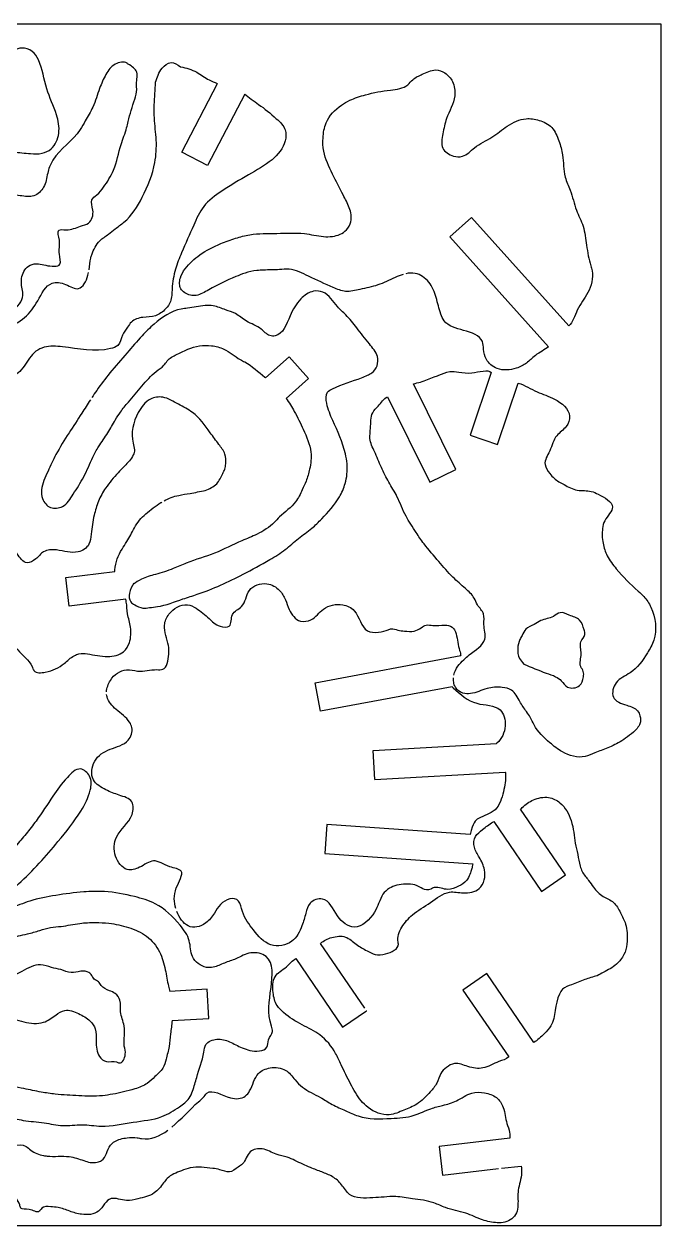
# Model space of a CAD drawing. Extents: x -72 to 71, y 182 to 315.
# Drawn here: x 0.6 to 70.8, y 182.3 to 314.8 of the extents above; entities that cross this region are included whole.
import ezdxf

# ---------------------------------------------------------------- set-up
doc = ezdxf.new("R2010")
doc.units = 0
doc.layers.get('0').update_dxf_attribs({"linetype": 'CONTINUOUS'})

msp = doc.modelspace()

# ---------------------------------------------------------------- linework, layer by layer
for p, q in [((-72.36, 314.79), (70.8, 314.79)), ((70.8, 314.79), (70.8, 182.29)), ((70.8, 182.29), (-72.36, 182.29))]:
    msp.add_line(p, q)
at = {"linetype": 'BYBLOCK'}
for p, q in [((12.1, 310.36), (12.1, 310.37)), ((18.01, 300.67), (21.94, 308.22)), ((24.94, 307.04), (20.85, 299.19)), ((20.85, 299.19), (18.01, 300.67)), ((47.55, 291.32), (49.93, 293.46)), ((49.93, 293.46), (60.66, 281.5)), ((47.55, 291.32), (58.42, 279.21)), ((29.84, 278.11), (27.23, 275.79)), ((31.96, 275.72), (29.84, 278.11)), ((29.49, 273.52), (31.96, 275.72)), ((52.1, 276.38), (49.78, 269.45)), ((48.2, 265.69), (43.54, 275.12)), ((52.81, 268.43), (55.08, 275.21)), ((40.67, 273.7), (45.33, 264.27)), ((49.78, 269.45), (52.81, 268.43)), ((45.33, 264.27), (48.2, 265.69)), ((5.23, 253.79), (10.61, 254.45)), ((5.61, 250.61), (5.23, 253.79)), ((11.83, 251.37), (5.61, 250.61)), ((32.7, 242.18), (48.75, 245.16)), ((33.28, 239.03), (32.7, 242.18)), ((47.78, 241.72), (33.28, 239.03)), ((39.1, 234.7), (52.68, 235.48)), ((39.28, 231.51), (39.1, 234.7)), ((39.28, 231.51), (53.65, 232.33)), ((60.29, 220.99), (55.33, 228.24)), ((52.38, 226.88), (57.64, 219.18)), ((33.99, 226.55), (33.77, 223.35)), ((49.77, 225.46), (33.99, 226.55)), ((33.77, 223.35), (50.06, 222.23)), ((57.64, 219.18), (60.29, 220.99)), ((38.17, 206.31), (33.29, 213.44)), ((30.57, 211.76), (35.73, 204.21)), ((51.63, 210.11), (48.98, 208.3)), ((56.81, 202.52), (51.63, 210.11)), ((20.8, 208.38), (16.68, 208.14)), ((20.99, 205.18), (20.8, 208.38)), ((48.98, 208.3), (54.03, 200.92)), ((35.73, 204.21), (38.37, 206.01)), ((38.37, 206.01), (38.33, 206.06)), ((16.94, 204.95), (20.99, 205.18)), ((54.16, 191.98), (46.36, 191.06)), ((46.36, 191.06), (46.73, 187.88)), ((46.73, 187.88), (52.9, 188.61)), ((53.23, 188.65), (55.4, 188.9))]:
    msp.add_line(p, q, dxfattribs=at)
for points, knots in [([(-8.57, 301.91), (-8.49, 301.25), (-8.38, 300.25), (-8.42, 298.96), (-8.36, 297.89), (-8.9, 296.95), (-9.7, 296.09), (-10.88, 295.56), (-12.66, 295.09), (-14.49, 294.38), (-17.51, 293.8), (-20.85, 293.11), (-24.35, 293.59), (-26.53, 293.56), (-28.18, 293.3), (-28.49, 291.85), (-27.62, 290.57), (-25.96, 290.64), (-24.25, 290.32), (-22.19, 290.52), (-19.85, 290.67), (-17.2, 291.01), (-14.8, 291.5), (-12.28, 292.09), (-9.97, 292.67), (-7.65, 293.59), (-5.92, 294.92), (-4.86, 296.86), (-4.86, 298.64), (-4.7, 300.02), (-4.01, 301.13), (-2.63, 300.75), (-1.5, 301), (-0.16, 300.6), (1.12, 300.52), (2.57, 300.43), (3.93, 301.07), (4.66, 302.8), (4.21, 305.15), (2.92, 307.67), (2.63, 310.2), (1.61, 311.89), (0.15, 312.34), (-1.37, 311.38), (-3.18, 310.35), (-4.78, 308.46), (-7, 309.24), (-7.66, 311.07), (-9.14, 312.45), (-11.19, 313.24), (-13.42, 313.87), (-17.25, 313.24), (-21.16, 312.15), (-24.54, 310.77), (-25.9, 310.19), (-26.3, 310.01)], [0, 0, 0, 0, 1.984951, 2.994854, 3.90404, 5.138984, 6.072577, 7.42752, 8.92679, 11.609801, 13.286635, 18.135135, 21.747542, 23.697309, 24.864438, 26.297922, 27.236513, 29.165642, 30.71612, 32.556296, 35.288335, 37.80732, 40.530214, 42.64155, 45.573828, 47.663741, 50.111632, 51.946871, 54.07945, 55.318583, 56.197475, 57.523657, 58.985144, 59.705939, 61.612382, 62.880146, 63.98016, 65.908163, 67.951945, 71.011629, 74.316475, 75.477459, 76.697137, 78.441311, 80.526602, 83.207873, 84.850553, 86.480824, 88.822952, 90.653361, 93.066505, 95.639725, 102.125599, 105.269165, 106.567622, 106.567622, 106.567622, 106.567622]), ([(12.1, 310.36), (12.06, 310.4), (11.71, 310.71), (10.44, 310.47), (9.58, 309.21), (8.85, 307.54), (8.35, 305.73), (7.45, 304.3), (6.33, 302.11), (4.17, 300.82), (3.17, 298.47), (3.06, 296.99), (1.92, 295.68), (0.48, 295.78), (-1.05, 296.1), (-1.39, 294.72), (-1.81, 293.69), (-2.63, 292.31), (-4.3, 292.65), (-5.57, 293.82), (-7.1, 292.47), (-7.06, 290.91), (-8.05, 289.5), (-9.29, 289.62), (-10.28, 290.13), (-11.13, 291.41), (-12.36, 290.52), (-13.26, 289.79), (-13.53, 288.63), (-14.55, 286.67), (-15.46, 289.25), (-16.87, 289.98), (-18.47, 289.98), (-19.44, 288.87), (-19.89, 287.79), (-20.61, 287.37), (-21.67, 287.27), (-22.4, 288.43), (-23.02, 289.39), (-24, 290.28), (-25.91, 289.12), (-25.35, 286.98), (-27.29, 285.84), (-28.36, 286.81), (-28.78, 287.85), (-29.67, 288.43), (-30.58, 288.39), (-31.16, 287.42), (-31.75, 286.29), (-32.25, 284.79), (-34.02, 284.27), (-34.66, 286.01), (-35.94, 286.98), (-37.49, 286.58), (-37.84, 285.17), (-38.12, 283.94), (-38.14, 282.8), (-39.26, 282.02), (-40.34, 283.11), (-41.07, 284.38), (-42.75, 284.42), (-43.67, 283.24), (-43.27, 281.86), (-43.11, 280.2), (-45.23, 279.39), (-46.62, 280.64), (-48.05, 281.81), (-49.07, 281.23), (-49.73, 280.25), (-49.28, 279.04), (-48.7, 277.93), (-48.99, 276.38), (-50.87, 276.45), (-52.09, 277.14), (-54.28, 277.33), (-54.23, 275.46), (-53.91, 274.41), (-53.43, 273.48), (-54.8, 271.15), (-56.84, 274.8), (-59.32, 272.66), (-58.21, 270.86), (-57.19, 269.06), (-58.82, 267.9), (-60.49, 269.24), (-63.05, 266.86), (-60.73, 265.4), (-61.01, 262.6), (-63.41, 263.65), (-65.67, 262.88), (-65.57, 260.1), (-63.74, 259.51), (-62.73, 257.37), (-64.8, 257.28), (-66.16, 257.55), (-67.83, 256.48), (-67.38, 254.39), (-65.7, 254.26), (-63.17, 253.04), (-66.74, 252.01), (-69.33, 251.25), (-68.22, 248.15), (-65.95, 248.31), (-65.86, 247.17), (-65.83, 246.7)], [0.504716, 0.504716, 0.504716, 0.504716, 0.67638, 1.97348, 3.509352, 5.202729, 7.409339, 9.111128, 10.238336, 14.750568, 16.100608, 17.723379, 19.181499, 20.671501, 22.046732, 22.903834, 24.342437, 25.714505, 27.052483, 28.824738, 30.115611, 32.005538, 33.511272, 34.513808, 35.380055, 36.949196, 38.034399, 39.237879, 40.395122, 41.776932, 43.929048, 45.303434, 46.710164, 48.298756, 49.404388, 50.116491, 50.716537, 52.402684, 53.529756, 54.365402, 56.00715, 58.427163, 60.014606, 61.089772, 62.265457, 63.400584, 64.026813, 64.75418, 66.53336, 68.033487, 69.262897, 70.880556, 72.708572, 73.609558, 75.176793, 76.516206, 77.579387, 78.392371, 79.938398, 81.235175, 82.780627, 84.071719, 85.048885, 87.031031, 88.156652, 90.898406, 92.167837, 93.101577, 94.013161, 95.521004, 96.530722, 97.893087, 99.225115, 101.175073, 102.587532, 104.504725, 105.190355, 106.053237, 107.515635, 110.892608, 112.685194, 114.489497, 116.737836, 117.516589, 119.637751, 121.894264, 124.38546, 125.900163, 128.304404, 129.994848, 132.398074, 134.159006, 135.897052, 136.87577, 139.164505, 140.379382, 142.076629, 143.896726, 145.383147, 148.292324, 150.443856, 153.078449, 154.710166, 155.887016, 155.887016, 155.887016, 155.887016]), ([(-41.92, 260.89), (-41.89, 260.9), (-41.39, 260.99), (-40.01, 261.69), (-38.54, 263.79), (-36.85, 265.87), (-34.89, 267.32), (-32.93, 267.76), (-30.96, 268.02), (-29.28, 267.31), (-27.76, 266.68), (-26.72, 267.44), (-26.46, 268.26), (-26.39, 269.25), (-27.42, 270.17), (-28.86, 270.41), (-30.96, 270.07), (-33.1, 271), (-35.35, 270.26), (-36.88, 270.08), (-38.47, 269.32), (-39.71, 267.61), (-41.38, 268.64), (-42.48, 269.18), (-42.68, 270.45), (-42.04, 271.81), (-40.49, 272.95), (-38.63, 273.41), (-37.24, 274.47), (-35.36, 275.17), (-32.97, 275.7), (-30.74, 277.08), (-28.3, 276.61), (-26.63, 278.14), (-24.9, 277.17), (-24.05, 276.12), (-22.69, 275.89), (-21.81, 276.8), (-21.37, 277.82), (-21.23, 279.2), (-19.6, 279.17), (-19.23, 278.07), (-18.69, 277.03), (-17.68, 277.18), (-16.43, 277.06), (-15.8, 278.57), (-15.76, 280.17), (-13.9, 280.66), (-13.39, 279.22), (-12.55, 277.94), (-11.04, 278.34), (-10.09, 279.32), (-10.83, 280.66), (-9.58, 282.07), (-8.21, 281.51), (-7.29, 280.83), (-6.13, 280.43), (-4.72, 280.88), (-4.88, 282.6), (-4.43, 283.63), (-4.28, 284.71), (-3.09, 284.68), (-2.27, 283.89), (-0.77, 282.8), (0.8, 284.53), (0.19, 286.15), (0.46, 287.52), (1.28, 288.32), (2.21, 288.39), (3.17, 288.13), (4.93, 287.9), (4.34, 289.67), (4.72, 290.65), (4.11, 292.27), (5.66, 291.97), (6.57, 292.48), (8.01, 292.78), (8.41, 294.16), (7.82, 295.38), (8.79, 296.01), (9.6, 297.05), (10.73, 298.87), (11.14, 301.22), (11.85, 302.94), (12.22, 304.65), (12.66, 306.01), (13.1, 307.35), (12.92, 308.33), (13.36, 309.54), (12.53, 310.12), (12.1, 310.37)], [425.855536, 425.855536, 425.855536, 425.855536, 425.922876, 427.38952, 430.333912, 433.455758, 435.455061, 437.469189, 439.430214, 441.239265, 442.995845, 443.806932, 444.775792, 445.515822, 446.63773, 448.461985, 449.765934, 452.982721, 454.911966, 456.682682, 457.553417, 460.28911, 461.339423, 462.986053, 463.674583, 464.957316, 467.277818, 469.175185, 470.648772, 472.447919, 475.126786, 478.012801, 479.930999, 482.146168, 483.656866, 485.211869, 486.193465, 487.328655, 488.621801, 489.669763, 490.921321, 492.050798, 492.994954, 494.048725, 494.777713, 496.602842, 497.889882, 499.440995, 500.412327, 502.081986, 503.414218, 504.533115, 505.595758, 507.413118, 508.374284, 509.721379, 510.898365, 511.959435, 513.487465, 515.199385, 515.588837, 516.473427, 517.832396, 519.273573, 521.234447, 522.734591, 524.30244, 525.096006, 526.023118, 526.84774, 528.414086, 529.498926, 531.046281, 532.160814, 532.962501, 534.60906, 535.547384, 537.054766, 538.201643, 538.959659, 540.09103, 542.273871, 545.227138, 547.16429, 547.853468, 550.447027, 551.537531, 551.921189, 553.433096, 554.750278, 554.750278, 554.750278, 554.750278]), ([(15.11, 308.37), (15.28, 308.91), (15.58, 309.8), (16.82, 310.8), (17.52, 310.32), (17.88, 310.08)], [0, 0, 0, 0, 1.698001, 2.861378, 4.016657, 4.016657, 4.016657, 4.016657]), ([(17.88, 310.08), (18.49, 309.93), (19.63, 309.65), (20.81, 308.65), (21.61, 308.38), (21.93, 308.22), (21.94, 308.22)], [0, 0, 0, 0, 1.870801, 3.493993, 4.458109, 4.490862, 4.490862, 4.490862, 4.490862]), ([(18.96, 284.88), (18.53, 285.06), (17.91, 285.31), (17.72, 286.19), (17.9, 287.34), (18.85, 288.41), (20.36, 289.68), (22.02, 290.5), (23.88, 291.18), (25.94, 291.73), (28.5, 291.65), (31.23, 291.86), (33.24, 291.33), (34.84, 291.33), (36.1, 291.81), (36.82, 293.14), (36.53, 294.59), (35.6, 296.23), (34.62, 298.28), (33.58, 300.34), (33.52, 302.31), (33.84, 304.23), (35.14, 305.64), (36.73, 306.52), (38.57, 307.12), (40.66, 307.51), (42.7, 307.68), (43.5, 308.82), (44.61, 309.27), (45.81, 309.9), (47.12, 309.44), (48.01, 308.41), (48.27, 306.46), (47.15, 304.68), (46.79, 302.78), (46.44, 301.03), (47.76, 300.17), (49.19, 300.08), (50.36, 301.42), (52.2, 302.19), (53.84, 303.64), (55.67, 304.5), (57.44, 304.23), (58.94, 303.51), (59.58, 301.92), (60.12, 300.11), (60.02, 298.16), (60.98, 296.26), (61.34, 294.36), (62.38, 292.47), (62.58, 290.33), (62.89, 288.69), (63.44, 286.99), (62.89, 285.1), (61.54, 283.51), (61.1, 281.9), (60.66, 281.5)], [0, 0, 0, 0, 1.291093, 1.837771, 2.526428, 4.756252, 5.843879, 8.478048, 10.219354, 11.818843, 14.825643, 17.845178, 19.97943, 20.969149, 22.650842, 23.692816, 25.241734, 26.810808, 29.3792, 32.102044, 33.551718, 35.239218, 37.827818, 38.897187, 40.728303, 43.535057, 45.51411, 46.309799, 47.524662, 49.071515, 50.133024, 51.408414, 52.984891, 55.668172, 57.376973, 58.96749, 60.425713, 61.431291, 63.065755, 65.310078, 67.395821, 69.614941, 71.055994, 72.66801, 74.33104, 75.946991, 78.392162, 79.959216, 82.247243, 84.151991, 86.305889, 88.614392, 89.170667, 91.632768, 93.894605, 95.782336, 95.782336, 95.782336, 95.782336]), ([(7.78, 287.68), (7.84, 288.14), (7.86, 288.68), (8.23, 289.8), (8.73, 290.87), (9.89, 291.54), (10.72, 292.28), (12.27, 293.31), (13.85, 295.86), (15.1, 298.96), (15.28, 301.99), (14.95, 304.09), (14.97, 306.22), (15.06, 307.54), (15.11, 308.37)], [120.349707, 120.349707, 120.349707, 120.349707, 121.703068, 122.088089, 123.857271, 125.069698, 126.011422, 127.202357, 130.626675, 134.704479, 137.171306, 139.613113, 141.055496, 143.567991, 143.567991, 143.567991, 143.567991]), ([(24.94, 307.04), (25.17, 306.91), (25.76, 306.39), (26.85, 305.7), (28.19, 304.59), (29.54, 303.3), (29.46, 301.39), (27.89, 299.56), (25.24, 298.12), (22.63, 296.58), (20.3, 294.88), (19.19, 292.29), (18.15, 290.01), (17.22, 287.7), (16.9, 285.88), (16.93, 284.29), (16.17, 283.26), (15.13, 282.46), (13.73, 282.54), (12.53, 282.16), (11.97, 281.26), (11.34, 280.5), (11.18, 279.3), (8.62, 278.52), (5.99, 279.15), (3.15, 279.36), (1.54, 278.6), (0.76, 277.07), (-0.68, 275.6), (-2.4, 275.5), (-3.99, 275.2), (-4.78, 273.7), (-5.04, 272.32), (-5.35, 270.69), (-6.29, 269.44), (-6.7, 267.84), (-6.15, 266.51), (-4.64, 266), (-4.99, 263.93), (-6.74, 263.65), (-8.17, 264.72), (-9.56, 265.8), (-10.91, 266.92), (-11.64, 268.27), (-11.78, 270.05), (-10.57, 271.43), (-11.17, 273.24), (-10.79, 274.6), (-10.69, 276.16), (-9.42, 276.65), (-7.86, 277.35), (-7.61, 279.08), (-6.3, 280.1), (-4.91, 280.59), (-3.14, 280.35), (-1.26, 281.25), (0.78, 282.26), (2.19, 284.21), (3.24, 286.5), (5.22, 286.2), (6.81, 285.14), (7.54, 286.56), (7.71, 287.29), (7.73, 287.39)], [14.257781, 14.257781, 14.257781, 14.257781, 15.001781, 16.026419, 18.525982, 20.100429, 21.302589, 23.82973, 26.905694, 30.352412, 32.988813, 35.322076, 38.619722, 40.568347, 42.739369, 44.186871, 45.138191, 46.496413, 47.89811, 49.26555, 49.96555, 51.019724, 52.235237, 53.11842, 58.409263, 60.444429, 61.440081, 63.538074, 65.451941, 67.243394, 68.596172, 70.024221, 71.888227, 72.929245, 74.929451, 76.47464, 77.696079, 78.839552, 80.758387, 81.772602, 83.611526, 85.811556, 87.153891, 88.820846, 90.292265, 92.231369, 93.66765, 95.560351, 96.519941, 98.019366, 99.15289, 101.546254, 102.450712, 104.015899, 105.852484, 107.618974, 110.159702, 112.49537, 114.992299, 116.48914, 117.980703, 119.768773, 120.057139, 120.057139, 120.057139, 120.057139]), ([(42.41, 287.19), (42.11, 287.1), (41.12, 286.7), (39.66, 285.93), (37.78, 285.6), (36.1, 285.13), (34.19, 285.96), (32.21, 286.85), (30.25, 287.86), (28.52, 287.68), (27.34, 287.69), (26.07, 287.61), (25.03, 287.39), (23.26, 286.66), (21.5, 285.86), (19.89, 284.82), (19.17, 284.87), (18.96, 284.88)], [132.233196, 132.233196, 132.233196, 132.233196, 133.137823, 135.235637, 137.251009, 138.851448, 140.280673, 143.268386, 145.555896, 146.610245, 148.390038, 149.113212, 150.440223, 151.539107, 154.855658, 156.37297, 156.985896, 156.985896, 156.985896, 156.985896]), ([(58.42, 279.21), (58.03, 278.89), (56.89, 278.33), (56.07, 277.36), (54.62, 276.67), (52.86, 276.51), (51.48, 277.65), (51.25, 278.83), (51.17, 280.38), (49.02, 281.06), (47.1, 281.53), (46.37, 283.15), (46.11, 284.64), (45.4, 286.4), (43.98, 287.4), (43.05, 287.34), (42.7, 287.26)], [110.001823, 110.001823, 110.001823, 110.001823, 111.494764, 112.781247, 114.049313, 116.167644, 117.718966, 118.896515, 119.718078, 122.126089, 124.509062, 125.343344, 127.23139, 129.12689, 130.889883, 131.939274, 131.939274, 131.939274, 131.939274]), ([(12.73, 253.15), (12.52, 252.81), (12.14, 252.19), (12.2, 251.13), (12.94, 250.69), (13.62, 250.33), (14.5, 250.47), (16.01, 250.61), (17.72, 251.3), (20.94, 252.28), (24.16, 253.75), (27.32, 255.52), (29.43, 256.76), (30.8, 258.12), (32.28, 259.08), (33.8, 260.61), (35.22, 262.17), (36, 263.95), (36.32, 265.57), (36.07, 268.01), (34.87, 270.53), (33.97, 272.62), (33.82, 274.15), (35.48, 275.07), (36.98, 275.45), (38.42, 276.04), (39.08, 276.37), (39.63, 277.09), (39.65, 278.4), (38.5, 279.68), (37.39, 281.21), (36.23, 282.62), (34.89, 283.8), (34.05, 285.28), (32.28, 285.45), (30.85, 284.4), (29.83, 282.59), (29.09, 280.33), (27.46, 280.41), (26.66, 281.44), (25.17, 281.86), (24.05, 282.91), (22.74, 283.27), (21.66, 283.78), (20.21, 283.76), (19.06, 283.5), (17.04, 283.29), (15.29, 282.1), (13.46, 280.28), (11.9, 278.42), (10.15, 276.48), (8.9, 274.81), (8.27, 273.88), (8.1, 273.62)], [0, 0, 0, 0, 1.197239, 2.181744, 2.720021, 3.678882, 4.430418, 5.292067, 8.245159, 9.899114, 15.402493, 18.771053, 20.798407, 22.690013, 24.550876, 26.059847, 29.154291, 30.782819, 31.829289, 34.074014, 38.001777, 40.003687, 41.219742, 41.891385, 45.318406, 46.013832, 46.547214, 47.530397, 48.550563, 50.188988, 52.452912, 54.31338, 55.609867, 57.879664, 58.896417, 60.557331, 62.765219, 65.512744, 66.09402, 67.288713, 69.126764, 70.592601, 71.758449, 73.178423, 74.087232, 76.03703, 76.736831, 80.154033, 82.00556, 84.51657, 87.430797, 89.830797, 90.780724, 90.780724, 90.780724, 90.780724]), ([(7.93, 273.36), (7.61, 272.87), (6.84, 271.65), (5.55, 269.66), (4.2, 267.57), (3.26, 265.45), (2.48, 263.85), (2.58, 262.33), (3.45, 261.26), (5.15, 261.5), (6.12, 263.11), (7.29, 264.87), (8.02, 266.73), (8.9, 268.37), (9.85, 269.65), (10.57, 270.98), (11.29, 272.12), (12.31, 273.34), (13.62, 274.83), (14.81, 276.32), (15.98, 277), (16.48, 277.87), (17.87, 278.59), (19.48, 279.37), (21.31, 279.37), (22.93, 278.99), (23.96, 278.02), (25.61, 277.21), (26.48, 276.45), (27.21, 275.81), (27.23, 275.79)], [91.091417, 91.091417, 91.091417, 91.091417, 92.829451, 95.436218, 98.217359, 100.256966, 102.433886, 103.382237, 104.717994, 106.014532, 107.826195, 110.04488, 112.446129, 113.760321, 115.613826, 117.231678, 118.276942, 119.668148, 121.982028, 124.248471, 125.332022, 125.932022, 127.198669, 129.881432, 131.20595, 132.613436, 134.772592, 135.325274, 138.113011, 138.20616, 138.20616, 138.20616, 138.20616]), ([(43.54, 275.12), (43.78, 275.2), (44.69, 275.39), (45.47, 275.76), (46.55, 276.15), (47.42, 276.58), (48.7, 276.39), (50.04, 276.19), (51.78, 276.75), (52.1, 276.38)], [45.068818, 45.068818, 45.068818, 45.068818, 45.753184, 47.371019, 47.90729, 49.192007, 50.187975, 51.618431, 53.702072, 53.702072, 53.702072, 53.702072]), ([(55.08, 275.21), (55.81, 274.97), (57.08, 274.15), (59.2, 273.58), (61.06, 272.05), (60.43, 270.24), (59.06, 269.43), (58.7, 267.8), (57.73, 266.35), (58.48, 265.33), (59.14, 264.54), (60.22, 263.97), (61.53, 263.25), (62.94, 263.42), (64.23, 262.8), (66.17, 261.7), (64.61, 260.32), (64.28, 258.95), (64.35, 257.6), (64.85, 256.04), (66.22, 254.25), (67.63, 252.82), (69.09, 251.58), (70.16, 249.9), (70.45, 247.43), (69.11, 245.06), (67.83, 243.26), (65.74, 242.51), (65.18, 240.33), (66.93, 239.7), (68.17, 239.35), (68.56, 238.44), (68.58, 237.72), (68.09, 236.97), (67.36, 236.39), (66.3, 235.63), (65.02, 234.98), (63.63, 234.52), (62.04, 233.74), (60.08, 234.31), (58.33, 235.74), (57, 236.98), (56.47, 238.33), (55.86, 239.14), (55.2, 240.12), (54.6, 241.42), (53.1, 241.75), (51.55, 241.62), (50.2, 240.94), (48.84, 240.94), (48.09, 241.61), (47.94, 242.3), (47.94, 242.61), (47.95, 242.72)], [61.190668, 61.190668, 61.190668, 61.190668, 63.466323, 65.567002, 68.057462, 69.251589, 70.697829, 72.55408, 74.148165, 75.267304, 75.967304, 77.262913, 78.838622, 80.385908, 81.212395, 83.318782, 85.053951, 85.928267, 87.570864, 89.036679, 90.777735, 94.234325, 95.087765, 96.491043, 100.149966, 101.720417, 104.626943, 106.505832, 108.112209, 109.836382, 111.203245, 111.807406, 112.658876, 113.256873, 114.396766, 115.431164, 117.172635, 118.672857, 119.845546, 122.396519, 124.105173, 126.729661, 127.659059, 128.415581, 129.732024, 131.287097, 132.350691, 134.047278, 135.946628, 136.781115, 137.971735, 138.576614, 138.887182, 138.887182, 138.887182, 138.887182]), ([(20.59, 263.38), (21.06, 263.57), (21.96, 263.93), (22.38, 265.02), (22.79, 265.73), (22.88, 266.46), (22.86, 267.48), (22, 268.54), (20.89, 270.09), (19.61, 271.9), (17.6, 272.84), (16.14, 273.81), (14.24, 273.55), (12.83, 271.6), (12.29, 269.45), (12.86, 267.91), (12.58, 266.94), (11.81, 266.19), (10.71, 265.06), (9.66, 263.81), (8.77, 262.22), (8.27, 260.48), (8.04, 258.9), (7.93, 257.26), (6.26, 256.22), (4.58, 256.9), (2.73, 256.83), (2.03, 255.8), (0.75, 255.09), (-0.35, 256.7), (-1.25, 257.92), (-2.81, 258.34), (-3.85, 257.79), (-5.17, 257.06), (-5.89, 258.3), (-6.84, 259.12), (-8.04, 259.7), (-9.74, 260.22), (-11.13, 258.47), (-12.16, 259.6), (-12.87, 260.18), (-13.8, 260.7), (-15.17, 260.3), (-15.97, 259.27), (-16.57, 257.46), (-18.24, 255.78), (-20.22, 254.67), (-22.3, 254.12), (-23.44, 253.35), (-24.53, 252.46), (-25.21, 252.58), (-25.83, 252.41), (-26.5, 252.47), (-26.88, 251.8), (-27.15, 251.2), (-27.58, 250.53), (-28.08, 249.98), (-28.31, 249.16), (-28.12, 248.15), (-27.61, 246.48), (-27.7, 244.65), (-27.06, 243.1), (-26.64, 242.91), (-26.59, 242.9)], [0, 0, 0, 0, 1.4541, 2.77874, 3.301297, 3.901343, 4.981927, 6.228383, 7.834668, 10.789966, 12.609273, 14.476835, 15.860447, 17.864026, 21.278013, 22.039413, 22.615686, 24.178827, 25.195107, 27.375518, 29.029818, 30.641077, 32.737306, 33.903282, 35.35512, 37.76514, 39.179159, 40.369113, 41.405823, 42.890959, 45.127461, 46.164124, 47.315986, 48.721146, 49.761024, 50.979504, 52.58509, 53.713519, 56.063945, 56.868968, 57.728088, 58.961377, 59.778139, 61.779089, 62.559862, 65.491168, 68.533499, 69.320022, 71.906691, 72.661346, 73.326876, 73.846059, 74.624351, 75.068484, 75.995832, 76.640994, 77.425684, 78.230908, 79.063127, 80.472384, 83.431369, 84.722462, 84.856736, 84.856736, 84.856736, 84.856736]), ([(29.49, 273.52), (29.83, 273.06), (30.52, 271.95), (31.45, 269.99), (32.39, 267.88), (32.17, 265.87), (31.76, 264.49), (31.22, 263.3), (30.5, 261.77), (29.12, 260.86), (27.9, 259.47), (26.46, 258.56), (24.16, 257.67), (21.66, 256.35), (19.02, 255.63), (16.92, 254.65), (15.24, 254.15), (13.7, 253.73), (12.96, 253.23), (12.68, 253.04)], [141.416248, 141.416248, 141.416248, 141.416248, 143.111135, 145.314334, 147.972126, 149.847855, 151.235704, 152.263868, 153.778138, 156.209404, 157.056132, 159.340646, 161.176402, 164.472865, 167.780687, 169.349354, 171.409956, 173.049593, 174.071982, 174.071982, 174.071982, 174.071982]), ([(49.1, 244.71), (49.28, 244.89), (50.05, 245.62), (51.82, 246.59), (51.17, 248.44), (51.45, 249.83), (50.58, 250.62), (50.2, 251.71), (49.15, 252.67), (47.74, 253.87), (46.28, 255.6), (44.88, 257.2), (43.89, 258.61), (43.25, 259.63), (42.45, 260.91), (41.88, 262.58), (40.78, 264.27), (39.96, 265.93), (39.32, 267.53), (38.61, 268.95), (38.88, 270.41), (38.75, 271.8), (39.78, 272.76), (40.26, 273.49), (40.67, 273.7)], [0, 0, 0, 0, 0.80001, 3.236211, 4.863373, 6.019577, 7.217163, 8.050961, 9.459063, 11.360814, 13.660814, 16.212879, 17.723777, 18.82266, 19.842464, 22.232903, 24.057155, 25.87559, 27.774903, 29.293458, 30.427449, 32.16766, 33.115281, 34.532293, 34.532293, 34.532293, 34.532293]), ([(16.06, 262.23), (16.56, 262.5), (17.51, 262.86), (19.06, 263.04), (20.03, 263.26), (20.59, 263.38)], [155.373554, 155.373554, 155.373554, 155.373554, 157.086291, 158.353153, 160.0626, 160.0626, 160.0626, 160.0626]), ([(10.61, 254.45), (10.62, 254.5), (10.7, 255.45), (11.12, 256.51), (12.11, 257.93), (12.65, 259.04), (13.3, 260.11), (14.31, 261.03), (15.14, 261.7), (15.77, 262.07), (15.79, 262.08)], [145.606778, 145.606778, 145.606778, 145.606778, 145.747543, 148.178478, 149.172631, 150.892733, 151.90677, 152.897992, 154.976789, 155.074834, 155.074834, 155.074834, 155.074834]), ([(-26.29, 242.84), (-26.12, 242.82), (-25.65, 242.88), (-25.05, 243.32), (-24.26, 244.32), (-24.8, 245.56), (-24.41, 246.58), (-24.71, 247.32), (-24.41, 248.26), (-23.08, 248.69), (-22.02, 248.23), (-20.87, 248.22), (-20.09, 248.52), (-19.19, 249.53), (-17.91, 250.18), (-16.65, 250.9), (-15.52, 250.95), (-14.81, 251.39), (-13.93, 251.52), (-13.2, 251.97), (-12.47, 252.38), (-12.01, 253.01), (-11.64, 253.4), (-11.24, 254.2), (-10.36, 253.37), (-9.56, 253.02), (-8.43, 251.28), (-6.32, 249.7), (-5.26, 246.55), (-3.3, 246.08), (-2, 246.2), (-0.8, 246.79), (0.27, 245.3), (1.29, 244.63), (1.77, 243.21), (3.46, 243.3), (4.85, 244.04), (5.88, 245.07), (6.78, 245.44), (8.06, 245.33), (9.64, 244.92), (11.56, 245.28), (12.4, 246.74), (12.45, 248.25), (11.98, 249.68), (11.96, 250.77), (11.85, 251.27), (11.83, 251.37)], [85.158619, 85.158619, 85.158619, 85.158619, 85.664737, 86.456491, 87.395245, 89.196641, 89.919848, 90.535954, 91.501086, 92.471697, 94.327279, 94.834102, 95.890582, 96.706916, 98.828607, 100.167883, 100.989397, 102.141259, 102.583113, 103.628593, 104.69001, 105.033993, 105.941357, 106.465526, 107.177651, 108.643099, 109.382849, 113.177224, 116.571105, 118.283523, 118.649142, 120.557199, 121.307388, 123.745631, 124.218482, 125.482914, 127.780154, 129.168276, 129.735251, 130.658196, 132.909626, 134.746964, 135.92203, 137.631901, 139.133209, 140.448225, 140.767899, 140.767899, 140.767899, 140.767899]), ([(9.71, 241.16), (9.73, 241.59), (10.15, 242.78), (11.61, 243.85), (13.45, 243.28), (14.72, 243.69), (16.37, 243.53), (16.59, 245.11), (16.58, 246.69), (15.82, 248.21), (16.63, 250.08), (18.24, 251.08), (19.86, 250.3), (20.94, 249.33), (21.93, 248.36), (23.59, 248.17), (23.29, 249.92), (25.03, 250.51), (25.08, 252.64), (27.29, 253.4), (28.78, 252.51), (29.47, 251.35), (29.84, 250.05), (30.79, 248.77), (32.56, 249.05), (33.54, 250.57), (35.52, 251.02), (37.53, 250.07), (37.86, 247.27), (40.6, 247.86), (41.05, 248.2), (41.83, 247.95), (42.67, 247.85), (43.61, 247.77), (44.25, 248.12), (44.94, 248.65), (45.88, 248.37), (46.79, 248.63), (48.21, 248.32), (48.35, 246.86), (48.57, 245.85), (48.74, 245.34), (48.75, 245.16)], [88.141422, 88.141422, 88.141422, 88.141422, 89.438482, 91.576756, 92.798285, 94.92657, 95.562349, 97.361524, 98.30531, 100.603063, 101.895634, 104.179253, 105.218494, 107.031462, 108.51174, 109.524501, 110.839373, 112.180515, 114.160132, 116.222851, 117.809248, 119.013407, 120.166217, 121.948384, 123.101972, 124.908263, 127.07993, 128.513156, 131.153826, 133.573077, 134.262666, 135.089163, 135.890957, 137.160822, 138.214225, 138.87201, 139.585479, 140.90595, 141.746083, 143.533435, 144.460589, 145.040863, 145.040863, 145.040863, 145.040863]), ([(55.68, 244.24), (55.51, 244.44), (55.09, 244.91), (54.95, 245.93), (55.16, 246.81), (55.55, 247.47), (55.88, 248.23), (56.8, 248.51), (57.7, 249.21), (58.81, 249.26), (59.74, 250.11), (60.77, 249.54), (61.95, 249.25), (62.29, 248.23), (62.52, 247.35), (61.71, 246.61), (62.22, 245.34), (61.7, 244.17), (62.32, 243.44), (62.28, 242.66), (61.95, 241.64), (60.45, 241.43), (59.92, 242.4), (59.11, 242.93), (57.66, 243.39), (56.5, 243.89), (55.68, 244.24)], [0, 0, 0, 0, 0.771596, 1.884412, 2.912049, 3.409326, 4.206077, 5.264204, 6.108298, 7.575598, 8.43685, 9.462014, 10.73209, 11.889124, 12.436153, 13.322315, 14.643641, 16.070111, 16.667781, 17.274838, 18.322512, 19.655814, 20.633152, 21.393709, 22.514717, 25.181351, 25.181351, 25.181351, 25.181351]), ([(47.99, 243.02), (48.06, 243.38), (48.35, 244.03), (48.85, 244.49), (49.1, 244.71)], [139.186305, 139.186305, 139.186305, 139.186305, 140.246116, 141.22157, 141.22157, 141.22157, 141.22157]), ([(-14.29, 224.69), (-14.66, 225.24), (-15.22, 226.07), (-15.78, 227.24), (-16.32, 228.16), (-16.28, 229.24), (-15.96, 230.37), (-15.16, 231.39), (-13.8, 232.62), (-12.5, 234.1), (-10.1, 236.01), (-7.45, 238.16), (-4.12, 239.35), (-2.2, 240.38), (-0.85, 241.37), (-1.25, 242.81), (-2.61, 243.54), (-4.05, 242.71), (-5.71, 242.2), (-7.45, 241.08), (-9.46, 239.86), (-11.65, 238.35), (-13.56, 236.8), (-15.52, 235.11), (-17.3, 233.53), (-18.94, 231.65), (-19.86, 229.67), (-19.91, 227.46), (-19.09, 225.88), (-18.59, 224.58), (-18.69, 223.28), (-20.09, 222.98), (-20.98, 222.23), (-22.34, 221.97), (-23.53, 221.46), (-24.85, 220.87), (-25.76, 219.67), (-25.61, 217.8), (-24.13, 215.92), (-21.83, 214.28), (-20.4, 212.17), (-18.72, 211.14), (-17.21, 211.42), (-16.3, 212.97), (-15.17, 214.72), (-14.63, 217.13), (-12.3, 217.46), (-10.87, 216.14), (-8.92, 215.6), (-6.73, 215.84), (-4.47, 216.31), (-1.36, 218.64), (1.61, 221.41), (4.6, 224.93), (6.67, 227.5), (7.97, 229.96), (8.13, 231.85), (6.68, 233.1), (5.06, 231.44), (3.66, 229.55), (2.28, 227.3), (0.85, 225.52), (-0.36, 224.06), (-1.78, 222.5), (-3.44, 221.18), (-5.03, 220.33), (-6.27, 219.78), (-7.43, 219.91), (-8.6, 220.1), (-9.35, 220.54), (-9.72, 220.79)], [0, 0, 0, 0, 1.984951, 2.994854, 3.90404, 5.138984, 6.072577, 7.42752, 8.92679, 11.609801, 13.286635, 18.135135, 21.747542, 23.697309, 24.864438, 26.297922, 27.236513, 29.165642, 30.71612, 32.556296, 35.288335, 37.80732, 40.530214, 42.64155, 45.573828, 47.663741, 50.111632, 51.946871, 54.07945, 55.318583, 56.197475, 57.523657, 58.985144, 59.705939, 61.612382, 62.880146, 63.98016, 65.908163, 67.951945, 71.011629, 74.316475, 75.477459, 76.697137, 78.441311, 80.526602, 83.207873, 84.850553, 86.480824, 88.822952, 90.653361, 93.066505, 95.639725, 102.125599, 105.269165, 109.475064, 112.007788, 113.556431, 114.820903, 116.542356, 119.166853, 122.456693, 124.250983, 126.034699, 128.138167, 130.591809, 132.317773, 133.587588, 134.531586, 135.784653, 137.105925, 137.105925, 137.105925, 137.105925]), ([(47.78, 241.72), (47.82, 241.69), (48.68, 240.93), (50.12, 239.58), (53.23, 239.8), (53.88, 237.29), (53.25, 235.94), (52.7, 235.5), (52.68, 235.48)], [179.080438, 179.080438, 179.080438, 179.080438, 179.219563, 182.358294, 185.021764, 186.866032, 188.962412, 189.033964, 189.033964, 189.033964, 189.033964]), ([(17.35, 217.27), (17.13, 217.97), (17.05, 219.35), (18.57, 221.58), (16.36, 221.81), (14.95, 222.96), (13.49, 221.76), (11.73, 221.3), (10.42, 223.07), (10.58, 225.63), (12.58, 226.9), (12.78, 229.31), (11.03, 229.77), (9.62, 230.34), (7.86, 231.35), (8.17, 233.79), (10.07, 234.98), (12.13, 235.37), (12.67, 236.99), (12.07, 238.28), (10.81, 239.07), (9.84, 240.15), (9.73, 240.78), (9.72, 240.86)], [51.402425, 51.402425, 51.402425, 51.402425, 53.672422, 55.600689, 56.950637, 58.856123, 60.537272, 61.921026, 63.86529, 65.965276, 69.004642, 70.377187, 71.96842, 73.53716, 75.317124, 77.364287, 79.516536, 81.733285, 83.185545, 83.824528, 85.88486, 87.590915, 87.838442, 87.838442, 87.838442, 87.838442]), ([(53.65, 232.33), (53.66, 232.29), (53.72, 231.49), (53.48, 230.18), (52.82, 227.89), (50.89, 227.48), (50.06, 226.74), (49.77, 225.46)], [219.677183, 219.677183, 219.677183, 219.677183, 219.795359, 221.843376, 224.045267, 226.109348, 227.249262, 227.249262, 227.249262, 227.249262]), ([(55.33, 228.24), (55.39, 228.3), (55.84, 228.72), (56.74, 229.38), (58.35, 229.71), (60.05, 228.87), (60.88, 227.3), (61.22, 225.73), (61.33, 224.46), (61.68, 223.24), (61.82, 221.97), (62.29, 220.99), (62.93, 220.32), (63.43, 219.45), (64.35, 218.58), (65.71, 218.07), (66.34, 216.8), (66.94, 215.72), (67.16, 214.13), (67.05, 212.46), (65.87, 210.98), (64.73, 210.39), (64, 210), (63.78, 209.88)], [132.867453, 132.867453, 132.867453, 132.867453, 133.104979, 134.606461, 136.304814, 137.680849, 139.994287, 141.315118, 142.536364, 143.794338, 145.102001, 146.359137, 146.949671, 147.876281, 149.355562, 150.66504, 152.025662, 153.407191, 154.388025, 156.807793, 158.157076, 159.86309, 160.626456, 160.626456, 160.626456, 160.626456]), ([(33.29, 213.44), (33.66, 213.78), (34.52, 214.16), (36.1, 214.37), (37.19, 213.29), (38.29, 212.7), (39.36, 212.11), (40.59, 212.25), (42.01, 212.84), (41.7, 214.07), (42.18, 215.33), (43.52, 216.81), (45.41, 217.85), (47.19, 219.35), (49.1, 218.89), (50.73, 219.15), (51.43, 220.42), (51.41, 221.69), (50.87, 222.88), (50.12, 223.97), (50.2, 225.3), (51.28, 226.04), (51.87, 226.6), (52.35, 226.86), (52.38, 226.88)], [84.306812, 84.306812, 84.306812, 84.306812, 85.721167, 87.218411, 88.645242, 90.03694, 91.027954, 92.156041, 93.928542, 94.146687, 95.841076, 97.63952, 100.065002, 102.442727, 103.967679, 105.773115, 106.881599, 107.981613, 109.488499, 110.732639, 111.912244, 112.996551, 114.404692, 114.516279, 114.516279, 114.516279, 114.516279]), ([(50.06, 222.23), (50.06, 222.22), (49.99, 221.72), (49.96, 221.82), (49.65, 220.41), (48.46, 219.69), (47.49, 219.29), (46.57, 219.53), (45.93, 219.69), (44.77, 219.05), (44.19, 220.08), (41.89, 219.99), (40.29, 219.27), (39.97, 218.53), (39.1, 216.4), (37.17, 214.55), (34.91, 216.39), (34.09, 218.74), (31.98, 218.07), (31.66, 216.67), (31.23, 215.21), (30.32, 213.32), (27.56, 212.9), (25.9, 214.87), (24.74, 216.46), (24.27, 218.81), (22.34, 218.15), (21.61, 216.69), (20.48, 215.33), (18.62, 214.94), (17.72, 216.28), (17.45, 216.97)], [2.146232, 2.146232, 2.146232, 2.146232, 2.146626, 3.421166, 5.107659, 6.163682, 7.410404, 8.133795, 8.951337, 9.405, 12.034395, 13.996227, 15.037462, 18.259543, 19.373222, 22.159948, 24.38169, 26.88222, 28.327757, 29.513093, 30.971539, 33.012563, 35.36418, 37.888214, 40.166752, 41.341214, 43.774342, 44.96727, 46.421708, 48.831894, 51.085046, 51.085046, 51.085046, 51.085046]), ([(16.94, 204.95), (16.89, 204.45), (16.75, 203.5), (16.65, 202.05), (16.3, 200.81), (15.98, 199.56), (15.06, 198.81), (14.16, 197.86), (12.89, 197.39), (11.23, 196.98), (9.18, 196.54), (6.65, 196.64), (4.41, 196.76), (2.39, 197.05), (0.84, 197.4), (-1.65, 197.85), (-3.98, 198.41), (-6.04, 199.47), (-7.19, 199.36), (-7.91, 199.01), (-8.71, 198.63), (-8.64, 197.66), (-8.07, 196.31), (-5.83, 195.65), (-3.59, 194.9), (-1.38, 194.4), (0.66, 193.83), (2.76, 193.76), (4.89, 193.2), (7, 193.58), (9.6, 193.09), (12.52, 193.81), (15.58, 194.03), (17.54, 195.26), (18.78, 196.18), (19.3, 197.38), (19.73, 199.1), (20.37, 200.73), (20.57, 202.53), (21.94, 203.05), (23.33, 202.64), (24.44, 201.97), (25.56, 201.61), (26.49, 201.5), (27.57, 201.85), (27.44, 202.93), (28.16, 203.59), (27.37, 205.55), (27.82, 208.06), (28.22, 212.04), (25.52, 212.63), (24.12, 211.73), (22.7, 211.33), (21.67, 210.78), (20.31, 210.73), (18.91, 211.84), (19.01, 213.86), (17.52, 215.93), (15.54, 217.84), (12.49, 218.71), (9.85, 219.23), (6.92, 219.15), (4.18, 218.76), (1.43, 218.26), (-0.46, 217.44), (-1.5, 217.19), (-1.79, 217.12)], [37.246233, 37.246233, 37.246233, 37.246233, 38.7452, 40.135927, 41.584603, 42.622205, 43.891357, 45.029141, 46.529141, 47.833507, 50.184529, 52.775592, 55.384183, 56.93451, 58.881752, 60.146542, 64.506933, 66.074952, 66.935108, 67.819936, 68.551367, 69.292935, 70.394149, 72.848548, 75.586339, 77.718458, 79.596485, 81.920692, 83.990619, 86.118607, 88.240572, 91.792617, 95.023091, 97.245353, 98.664515, 99.534397, 101.100672, 103.984443, 104.864472, 106.209935, 107.628985, 109.172872, 110.07587, 111.123148, 112.046645, 112.892611, 113.911876, 114.523132, 118.77087, 122.224063, 123.94977, 125.724533, 127.076941, 128.39075, 129.150466, 131.076311, 132.85414, 134.862096, 138.462115, 140.890793, 144.246194, 146.528521, 149.612485, 152.567488, 154.875431, 155.759671, 155.759671, 155.759671, 155.759671]), ([(-8.23, 214.32), (-8.61, 214.14), (-9.2, 213.84), (-9.38, 212.82), (-9.06, 212.06), (-8.48, 211.08), (-6.82, 211.51), (-5, 212.2), (-2.89, 213.26), (-1.15, 213.81), (0.03, 214.31), (1.13, 214.49), (2.29, 214.85), (3.51, 215.23), (5.01, 215.31), (6.63, 215.69), (8.4, 215.76), (10.21, 215.69), (12.15, 215.25), (14.24, 214.39), (15.66, 212.61), (16.2, 210.61), (16.44, 209.12), (16.63, 208.33), (16.68, 208.14)], [0, 0, 0, 0, 1.176033, 1.840649, 2.872561, 3.667515, 4.919542, 7.214034, 9.914034, 11.836344, 12.722741, 13.739295, 15.166474, 16.36406, 17.556107, 19.640775, 21.352419, 22.848004, 25.060643, 27.280794, 29.50095, 31.588519, 33.433521, 34.02886, 34.02886, 34.02886, 34.02886]), ([(-29.09, 189.64), (-29.08, 189.6), (-29, 189.11), (-28.78, 188.47), (-28.6, 187.41), (-27.83, 186.34), (-26.24, 185.79), (-25.06, 186.53), (-23.59, 186.33), (-22.13, 187.21), (-20.46, 185.98), (-19.11, 185.29), (-17.61, 185.53), (-16.41, 186.11), (-16.07, 187.49), (-15.6, 188.51), (-14.62, 189.31), (-13.52, 188.68), (-12.4, 188.92), (-11.08, 189.31), (-10.65, 191.48), (-11.04, 193.52), (-12.03, 195.63), (-11.4, 197.37), (-10.46, 198.88), (-9.73, 200.44), (-8.89, 202.49), (-6.94, 203.22), (-5.5, 205.13), (-3.67, 203.86), (-2.66, 204.93), (-1.24, 205.34), (0.56, 204.73), (2.66, 204.45), (3.98, 205.46), (5.21, 206.3), (6.66, 205.73), (7.83, 205.06), (8.64, 203.95), (8.55, 202.54), (8.61, 201.12), (9.72, 200.2), (10.57, 200.55), (11.39, 200.05), (11.95, 201.22), (11.62, 202.07), (11.66, 203.15), (11.78, 204.43), (11.11, 205.77), (11.36, 207.07), (10.76, 207.95), (9.91, 208.26), (9.16, 208.59), (8.87, 209.28), (8.32, 209.45), (8.11, 209.91), (7.68, 210.39), (6.8, 210.41), (5.77, 210.1), (4.72, 210.59), (3.59, 210.76), (2.13, 211.35), (0.75, 210.55), (-0.22, 210.03), (-0.52, 209.9)], [46.132705, 46.132705, 46.132705, 46.132705, 46.24556, 47.464741, 48.341134, 49.376382, 51.310555, 52.68633, 53.217408, 55.700485, 56.886341, 59.104158, 60.033132, 61.37156, 62.795885, 64.026575, 64.777204, 66.262834, 67.170199, 68.231297, 70.107142, 72.859773, 74.65197, 76.793487, 78.010881, 80.013522, 82.025899, 84.277786, 86.100742, 88.132469, 88.932479, 90.175046, 92.373104, 94.544977, 96.09946, 97.224979, 98.779667, 100.30595, 101.330838, 102.686109, 104.423488, 105.36607, 106.484674, 106.807975, 107.97376, 108.881125, 109.720161, 111.115931, 112.712357, 113.991302, 114.888727, 115.607501, 116.69276, 117.19276, 117.731277, 118.231277, 118.655688, 119.586206, 120.643557, 121.819052, 122.858352, 124.124968, 126.305355, 127.283052, 127.283052, 127.283052, 127.283052]), ([(54.03, 200.92), (53.76, 200.66), (52.65, 200.4), (51.31, 199.52), (49.56, 199.76), (48.22, 200.43), (47.15, 199.82), (46.43, 199.08), (46.17, 197.98), (45.22, 196.86), (44.09, 195.69), (42.44, 195.07), (40.65, 194.24), (38.83, 195), (37.46, 196.33), (36.59, 198.01), (35.68, 199.76), (34.82, 201.72), (33.45, 203.42), (31.18, 204.44), (29.56, 205.46), (28.33, 206.66), (27.99, 208.07), (28, 209.93), (29.49, 210.67), (30.2, 211.57), (30.57, 211.76)], [27.815262, 27.815262, 27.815262, 27.815262, 28.997554, 30.89931, 32.545503, 34.069589, 35.048157, 35.963661, 37.115523, 38.3182, 40.330701, 41.882317, 43.57738, 46.042656, 47.11828, 49.315518, 51.652647, 53.040557, 55.729544, 57.952328, 60.429724, 61.479194, 62.96469, 64.735547, 66.396133, 67.703491, 67.703491, 67.703491, 67.703491]), ([(63.78, 209.88), (63.31, 209.75), (62.35, 209.47), (61.11, 208.93), (60.01, 208.56), (59.05, 206.99), (59.32, 204.9), (57.93, 203.46), (57.21, 202.75), (56.81, 202.52)], [0, 0, 0, 0, 1.439212, 3.003823, 4.102707, 4.737932, 8.368098, 9.497639, 10.849946, 10.849946, 10.849946, 10.849946]), ([(16.89, 193.18), (17.93, 194.04), (19.07, 195.37), (20.36, 196.41), (21.16, 197.61), (23.01, 196.2), (24.84, 196.31), (25.81, 197.54), (26.05, 199.12), (27.82, 199.88), (29.21, 199.72), (30.03, 198.99), (30.75, 197.97), (31.92, 197.12), (33.4, 196.43), (34.59, 195.62), (36.02, 195.03), (38.07, 194.04), (40.71, 194.1), (43.47, 194.29), (45.23, 195.21), (46.83, 195.6), (48.4, 196.01), (49.75, 197.08), (51.38, 197.03), (52.74, 196.59), (53.62, 195.24), (53.67, 193.81), (54.15, 192.79), (54.18, 192.19), (54.16, 191.98)], [21.118906, 21.118906, 21.118906, 21.118906, 24.881539, 25.568661, 26.212586, 28.839119, 30.488438, 31.238599, 33.378905, 34.801262, 36.556424, 37.245517, 38.036294, 40.298539, 41.446486, 42.938938, 44.591746, 46.07538, 49.736742, 52.269102, 54.277712, 55.613118, 57.208056, 59.11153, 60.523193, 61.929582, 63.234019, 65.060394, 66.082637, 66.664636, 66.664636, 66.664636, 66.664636]), ([(-2.15, 190.28), (-1.06, 190.93), (0.26, 191.72), (1.57, 190.41), (2.4, 190.1), (3.84, 189.89), (5.36, 190.13), (6.91, 189.6), (7.92, 189.26), (8.6, 189.27), (9.68, 189.62), (9.78, 191.21), (11.06, 191.87), (12.09, 192.04), (12.89, 192.08), (14.47, 191.69), (15.56, 192.18), (16.46, 192.84)], [0, 0, 0, 0, 3.100451, 3.761527, 5.289993, 5.673652, 8.120671, 9.772271, 10.516642, 11.296537, 11.810837, 13.754587, 15.048238, 15.796563, 16.911974, 17.411974, 20.602699, 20.602699, 20.602699, 20.602699]), ([(55.4, 188.9), (55.44, 188.67), (55.49, 187.63), (54.95, 186.39), (55.1, 184.85), (54.93, 183.45), (53.87, 182.66), (52.5, 182.62), (51, 182.93), (49.23, 183.86), (47.32, 184.11), (45.5, 185.06), (43.6, 185.23), (41.78, 185.6), (40.3, 185.48), (38.65, 185.38), (36.6, 185.24), (35.67, 186.88), (34.67, 187.79), (33.42, 188.25), (32.02, 188.78), (30.77, 189.37), (29.54, 189.95), (28.25, 190.13), (27.05, 190.98), (25.26, 190.65), (25.02, 189.27), (24.07, 188.72), (23.29, 188.01), (22.29, 188.53), (21.27, 188.65), (20.18, 188.8), (18.99, 188.78), (17.74, 188.29), (16.61, 187.86), (15.82, 186.81), (14.98, 185.68), (13.38, 185.35), (12.03, 185), (11.08, 185.27), (9.76, 185.49), (9.07, 183.57), (7.09, 183.46), (5.66, 183.9), (4.54, 184.36), (3.53, 184.4), (2.64, 184.5), (2.21, 183.57), (1.3, 184.32), (0.26, 184.01), (0.08, 185.1), (-0.89, 185.89), (-1.2, 187.42), (-1.61, 188.86), (-1.95, 189.78), (-2.15, 190.28)], [85.443993, 85.443993, 85.443993, 85.443993, 86.062788, 88.068521, 89.683643, 90.583754, 92.185873, 93.04701, 94.695083, 96.691443, 99.000724, 100.383172, 102.783296, 104.642113, 105.934745, 107.175733, 109.758533, 111.145409, 112.480507, 113.758576, 115.099023, 116.985375, 117.907345, 119.156773, 120.819759, 122.189297, 123.747679, 124.34268, 125.466287, 126.536787, 127.336797, 128.592921, 129.818946, 130.853447, 132.634734, 133.260401, 134.781553, 136.681621, 137.956723, 138.856723, 139.667689, 141.626745, 143.527567, 144.885032, 146.232262, 147.045578, 148.037846, 148.464721, 149.616228, 150.538402, 150.910683, 152.53628, 154.141053, 155.435022, 157.058196, 157.058196, 157.058196, 157.058196])]:
    msp.add_open_spline(points, degree=3, knots=knots, dxfattribs=at)

doc.saveas('drawing.dxf')
